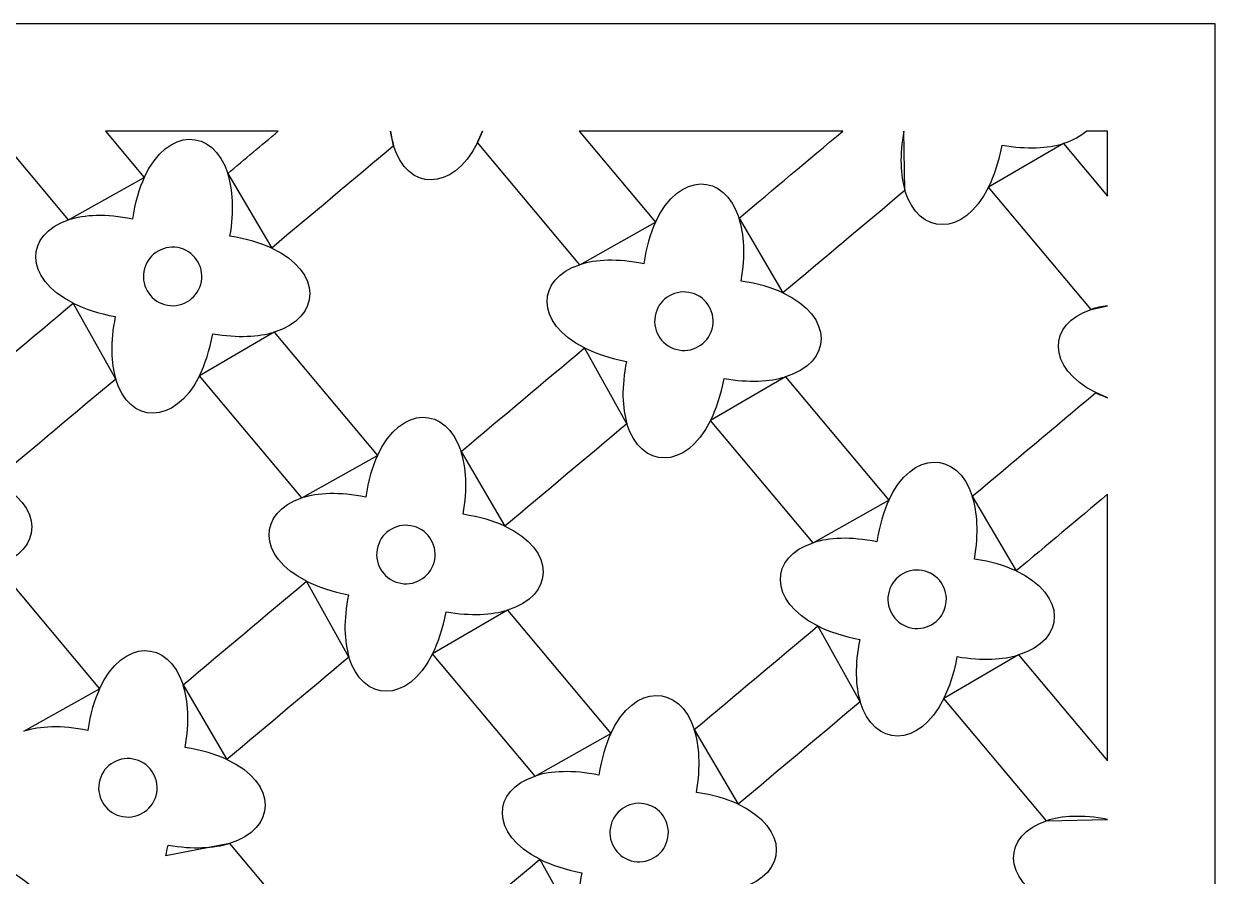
# Model space of a CAD drawing. Header units: centimetres. Extents: x -6 to 6, y -13.4 to 12.5.
# Drawn here: x 2.42 to 6.018, y 9.933 to 12.507 of the extents above; entities that cross this region are included whole.
import ezdxf

# ---------------------------------------------------------------- set-up
doc = ezdxf.new("R2010")
doc.units = ezdxf.units.CM
doc.header["$MEASUREMENT"] = 0
doc.layers.add('layer 1', color=7, linetype='Continuous')

msp = doc.modelspace()

# ---------------------------------------------------------------- linework, layer by layer
at = {"layer": 'layer 1', "color": 242}
for points, knots in [([(-6.01291, 12.507), (-6.01291, 12.507), (6.01826, 12.507), (6.01826, 12.507), (6.01826, 12.507), (6.01826, 12.507), (6.01826, -13.3845), (6.01826, -13.3845), (6.01826, -13.3845), (6.01826, -13.3845), (-6.01291, -13.3845), (-6.01291, -13.3845), (-6.01291, -13.3845), (-6.01291, -13.3845), (-6.01291, 12.507), (-6.01291, 12.507)], [0, 0, 0, 0, 0.2, 0.2, 0.2, 0.2, 0.4, 0.4, 0.4, 0.4, 0.6, 0.6, 0.6, 0.6, 1, 1, 1, 1]), ([(2.05768, 12.18308), (2.08691, 12.16682), (2.12119, 12.1664), (2.15457, 12.18308), (2.15457, 12.18308), (2.15457, 12.18308), (2.32945, 12.18308), (2.32945, 12.18308), (2.32945, 12.18308), (2.32945, 12.18308), (2.55464, 11.91471), (2.55464, 11.91471), (2.55464, 11.91471), (2.4235, 11.8723), (2.41769, 11.73881), (2.56878, 11.66334), (2.56878, 11.66334), (2.44449, 11.55904), (2.3202, 11.45475), (2.1959, 11.35045), (2.1959, 11.35045), (2.15143, 11.48846), (2.01458, 11.49198), (1.94371, 11.33866), (1.94371, 11.33866), (1.94371, 11.33866), (1.63114, 11.71117), (1.63114, 11.71117), (1.63114, 11.71117), (1.77347, 11.75412), (1.77876, 11.89309), (1.62382, 11.96472), (1.62382, 11.96472), (1.71056, 12.0375), (1.7973, 12.11029), (1.88405, 12.18308), (1.88405, 12.18308), (1.88405, 12.18308), (2.05768, 12.18308), (2.05768, 12.18308)], [0, 0, 0, 0, 0.0909091, 0.0909091, 0.0909091, 0.0909091, 0.1818182, 0.1818182, 0.1818182, 0.1818182, 0.2727273, 0.2727273, 0.2727273, 0.2727273, 0.3636364, 0.3636364, 0.3636364, 0.3636364, 0.4545455, 0.4545455, 0.4545455, 0.4545455, 0.5454545, 0.5454545, 0.5454545, 0.5454545, 0.6363636, 0.6363636, 0.6363636, 0.6363636, 0.7272727, 0.7272727, 0.7272727, 0.7272727, 0.8181818, 0.8181818, 0.8181818, 0.8181818, 1, 1, 1, 1]), ([(3.18818, 12.18308), (3.13733, 12.14041), (3.08649, 12.09775), (3.03565, 12.05508), (3.03565, 12.05508), (2.99117, 12.19309), (2.85433, 12.19661), (2.78345, 12.04329), (2.78345, 12.04329), (2.78345, 12.04329), (2.66616, 12.18308), (2.66616, 12.18308), (2.66616, 12.18308), (2.66616, 12.18308), (3.18818, 12.18308), (3.18818, 12.18308)], [0, 0, 0, 0, 0.2, 0.2, 0.2, 0.2, 0.4, 0.4, 0.4, 0.4, 0.6, 0.6, 0.6, 0.6, 1, 1, 1, 1]), ([(3.5367, 12.13881), (3.53264, 12.15231), (3.52951, 12.16707), (3.52747, 12.18308), (3.52747, 12.18308), (3.52747, 12.18308), (3.5367, 12.13881), (3.5367, 12.13881)], [0, 0, 0, 0, 0.3333333, 0.3333333, 0.3333333, 0.3333333, 1, 1, 1, 1]), ([(3.8046, 12.18308), (3.79988, 12.17075), (3.79482, 12.15923), (3.78946, 12.14851), (3.78946, 12.14851), (3.78946, 12.14851), (3.8046, 12.18308), (3.8046, 12.18308)], [0, 0, 0, 0, 0.3333333, 0.3333333, 0.3333333, 0.3333333, 1, 1, 1, 1]), ([(4.89358, 12.18308), (4.78907, 12.09537), (4.68455, 12.00766), (4.58003, 11.91996), (4.58003, 11.91996), (4.53556, 12.05797), (4.39871, 12.0615), (4.32783, 11.90817), (4.32783, 11.90817), (4.32783, 11.90817), (4.09717, 12.18308), (4.09717, 12.18308), (4.09717, 12.18308), (4.09717, 12.18308), (4.89358, 12.18308), (4.89358, 12.18308)], [0, 0, 0, 0, 0.2, 0.2, 0.2, 0.2, 0.4, 0.4, 0.4, 0.4, 0.6, 0.6, 0.6, 0.6, 1, 1, 1, 1]), ([(5.08108, 12.00369), (5.06731, 12.04937), (5.06431, 12.10956), (5.07805, 12.18308), (5.07805, 12.18308), (5.07805, 12.18308), (5.08108, 12.00369), (5.08108, 12.00369)], [0, 0, 0, 0, 0.3333333, 0.3333333, 0.3333333, 0.3333333, 1, 1, 1, 1]), ([(5.69316, 11.98644), (5.69316, 11.98644), (5.55964, 12.14556), (5.55964, 12.14556), (5.55964, 12.14556), (5.58906, 12.15443), (5.61262, 12.16743), (5.63012, 12.18308), (5.63012, 12.18308), (5.63012, 12.18308), (5.69316, 12.18308), (5.69316, 12.18308), (5.69316, 12.18308), (5.69316, 12.18308), (5.69316, 11.98644), (5.69316, 11.98644)], [0, 0, 0, 0, 0.2, 0.2, 0.2, 0.2, 0.4, 0.4, 0.4, 0.4, 0.6, 0.6, 0.6, 0.6, 1, 1, 1, 1]), ([(3.5367, 12.13881), (3.57752, 12.00338), (3.71315, 11.99573), (3.78946, 12.14851), (3.78946, 12.14851), (3.78946, 12.14851), (4.09902, 11.77959), (4.09902, 11.77959), (4.09902, 11.77959), (3.96788, 11.73718), (3.96207, 11.60369), (4.11317, 11.52822), (4.11317, 11.52822), (3.98887, 11.42392), (3.86458, 11.31962), (3.74028, 11.21533), (3.74028, 11.21533), (3.69581, 11.35334), (3.55896, 11.35686), (3.48809, 11.20354), (3.48809, 11.20354), (3.48809, 11.20354), (3.17552, 11.57605), (3.17552, 11.57605), (3.17552, 11.57605), (3.31785, 11.619), (3.32314, 11.75797), (3.1682, 11.8296), (3.1682, 11.8296), (3.29103, 11.93266), (3.41387, 12.03574), (3.5367, 12.13881)], [0, 0, 0, 0, 0.1111111, 0.1111111, 0.1111111, 0.1111111, 0.2222222, 0.2222222, 0.2222222, 0.2222222, 0.3333333, 0.3333333, 0.3333333, 0.3333333, 0.4444444, 0.4444444, 0.4444444, 0.4444444, 0.5555556, 0.5555556, 0.5555556, 0.5555556, 0.6666667, 0.6666667, 0.6666667, 0.6666667, 0.7777778, 0.7777778, 0.7777778, 0.7777778, 1, 1, 1, 1]), ([(5.55964, 12.14556), (5.51259, 12.13135), (5.45061, 12.12761), (5.37443, 12.14032), (5.37443, 12.14032), (5.36502, 12.08973), (5.35091, 12.04756), (5.33384, 12.01339), (5.33384, 12.01339), (5.33384, 12.01339), (5.55964, 12.14556), (5.55964, 12.14556)], [0, 0, 0, 0, 0.25, 0.25, 0.25, 0.25, 0.5, 0.5, 0.5, 0.5, 1, 1, 1, 1]), ([(2.55464, 11.91471), (2.60269, 11.93025), (2.66751, 11.93359), (2.74766, 11.91733), (2.74766, 11.91733), (2.75514, 11.96727), (2.76767, 12.00916), (2.78345, 12.04329), (2.78345, 12.04329), (2.78345, 12.04329), (2.55464, 11.91471), (2.55464, 11.91471)], [0, 0, 0, 0, 0.25, 0.25, 0.25, 0.25, 0.5, 0.5, 0.5, 0.5, 1, 1, 1, 1]), ([(3.03565, 12.05508), (3.05097, 12.00751), (3.05535, 11.94399), (3.04224, 11.86539), (3.04224, 11.86539), (3.09217, 11.8579), (3.13406, 11.84538), (3.16819, 11.8296), (3.16819, 11.8296), (3.16819, 11.8296), (3.03565, 12.05508), (3.03565, 12.05508)], [0, 0, 0, 0, 0.25, 0.25, 0.25, 0.25, 0.5, 0.5, 0.5, 0.5, 1, 1, 1, 1]), ([(5.08108, 12.00369), (5.12189, 11.86826), (5.25752, 11.86061), (5.33384, 12.01339), (5.33384, 12.01339), (5.33384, 12.01339), (5.64339, 11.64447), (5.64339, 11.64447), (5.64339, 11.64447), (5.51226, 11.60206), (5.50645, 11.46857), (5.65755, 11.3931), (5.65755, 11.3931), (5.53324, 11.2888), (5.40896, 11.18451), (5.28467, 11.08022), (5.28467, 11.08022), (5.24019, 11.21822), (5.10335, 11.22175), (5.03246, 11.06842), (5.03246, 11.06842), (5.03246, 11.06842), (4.7199, 11.44093), (4.7199, 11.44093), (4.7199, 11.44093), (4.86223, 11.48388), (4.86753, 11.62285), (4.71259, 11.69448), (4.71259, 11.69448), (4.83541, 11.79754), (4.95825, 11.90062), (5.08108, 12.00369)], [0, 0, 0, 0, 0.1111111, 0.1111111, 0.1111111, 0.1111111, 0.2222222, 0.2222222, 0.2222222, 0.2222222, 0.3333333, 0.3333333, 0.3333333, 0.3333333, 0.4444444, 0.4444444, 0.4444444, 0.4444444, 0.5555556, 0.5555556, 0.5555556, 0.5555556, 0.6666667, 0.6666667, 0.6666667, 0.6666667, 0.7777778, 0.7777778, 0.7777778, 0.7777778, 1, 1, 1, 1]), ([(4.58003, 11.91996), (4.59536, 11.87239), (4.59973, 11.80887), (4.58663, 11.73027), (4.58663, 11.73027), (4.63656, 11.72278), (4.67844, 11.71026), (4.71258, 11.69448), (4.71258, 11.69448), (4.71258, 11.69448), (4.58003, 11.91996), (4.58003, 11.91996)], [0, 0, 0, 0, 0.25, 0.25, 0.25, 0.25, 0.5, 0.5, 0.5, 0.5, 1, 1, 1, 1]), ([(4.09902, 11.77959), (4.14707, 11.79513), (4.2119, 11.79847), (4.29204, 11.78221), (4.29204, 11.78221), (4.29953, 11.83215), (4.31205, 11.87404), (4.32783, 11.90817), (4.32783, 11.90817), (4.32783, 11.90817), (4.09902, 11.77959), (4.09902, 11.77959)], [0, 0, 0, 0, 0.25, 0.25, 0.25, 0.25, 0.5, 0.5, 0.5, 0.5, 1, 1, 1, 1]), ([(2.95595, 11.72873), (2.9475, 11.68083), (2.90154, 11.64865), (2.85364, 11.6571), (2.85364, 11.6571), (2.80574, 11.66554), (2.77355, 11.7115), (2.78201, 11.7594), (2.78201, 11.7594), (2.79045, 11.80731), (2.83641, 11.83949), (2.88432, 11.83104), (2.88432, 11.83104), (2.93221, 11.8226), (2.9644, 11.77664), (2.95595, 11.72873)], [0, 0, 0, 0, 0.2, 0.2, 0.2, 0.2, 0.4, 0.4, 0.4, 0.4, 0.6, 0.6, 0.6, 0.6, 1, 1, 1, 1]), ([(4.50033, 11.59362), (4.49189, 11.54571), (4.44593, 11.51353), (4.39802, 11.52198), (4.39802, 11.52198), (4.35012, 11.53042), (4.31794, 11.57638), (4.32638, 11.62429), (4.32638, 11.62429), (4.33483, 11.67219), (4.3808, 11.70437), (4.42869, 11.69592), (4.42869, 11.69592), (4.4766, 11.68748), (4.50878, 11.64152), (4.50033, 11.59362)], [0, 0, 0, 0, 0.2, 0.2, 0.2, 0.2, 0.4, 0.4, 0.4, 0.4, 0.6, 0.6, 0.6, 0.6, 1, 1, 1, 1]), ([(2.69695, 11.43417), (2.68261, 11.48175), (2.67995, 11.54504), (2.69571, 11.62275), (2.69571, 11.62275), (2.64513, 11.63216), (2.60296, 11.64627), (2.56878, 11.66334), (2.56878, 11.66334), (2.56878, 11.66334), (2.69695, 11.43417), (2.69695, 11.43417)], [0, 0, 0, 0, 0.25, 0.25, 0.25, 0.25, 0.5, 0.5, 0.5, 0.5, 1, 1, 1, 1]), ([(5.6434, 11.64447), (5.65837, 11.64931), (5.67497, 11.65297), (5.69316, 11.65522), (5.69316, 11.65522), (5.69316, 11.65522), (5.6434, 11.64447), (5.6434, 11.64447)], [0, 0, 0, 0, 0.3333333, 0.3333333, 0.3333333, 0.3333333, 1, 1, 1, 1]), ([(3.17552, 11.57605), (3.12846, 11.56185), (3.06649, 11.5581), (2.9903, 11.57081), (2.9903, 11.57081), (2.98089, 11.52022), (2.96678, 11.47804), (2.94971, 11.44388), (2.94971, 11.44388), (2.94971, 11.44388), (3.17552, 11.57605), (3.17552, 11.57605)], [0, 0, 0, 0, 0.25, 0.25, 0.25, 0.25, 0.5, 0.5, 0.5, 0.5, 1, 1, 1, 1]), ([(4.24134, 11.29905), (4.227, 11.34664), (4.22433, 11.40993), (4.24009, 11.48763), (4.24009, 11.48763), (4.18951, 11.49704), (4.14733, 11.51115), (4.11317, 11.52822), (4.11317, 11.52822), (4.11317, 11.52822), (4.24134, 11.29905), (4.24134, 11.29905)], [0, 0, 0, 0, 0.25, 0.25, 0.25, 0.25, 0.5, 0.5, 0.5, 0.5, 1, 1, 1, 1]), ([(2.69695, 11.43417), (2.73777, 11.29875), (2.8734, 11.2911), (2.94971, 11.44388), (2.94971, 11.44388), (2.94971, 11.44388), (3.25927, 11.07496), (3.25927, 11.07496), (3.25927, 11.07496), (3.12813, 11.03255), (3.12232, 10.89906), (3.27342, 10.82359), (3.27342, 10.82359), (3.14912, 10.71929), (3.02483, 10.61499), (2.90054, 10.5107), (2.90054, 10.5107), (2.85607, 10.6487), (2.71922, 10.65223), (2.64834, 10.49892), (2.64834, 10.49892), (2.64834, 10.49892), (2.33578, 10.87142), (2.33578, 10.87142), (2.33578, 10.87142), (2.4781, 10.91437), (2.4834, 11.05334), (2.32846, 11.12497), (2.32846, 11.12497), (2.45128, 11.22803), (2.57412, 11.33111), (2.69695, 11.43417)], [0, 0, 0, 0, 0.1111111, 0.1111111, 0.1111111, 0.1111111, 0.2222222, 0.2222222, 0.2222222, 0.2222222, 0.3333333, 0.3333333, 0.3333333, 0.3333333, 0.4444444, 0.4444444, 0.4444444, 0.4444444, 0.5555556, 0.5555556, 0.5555556, 0.5555556, 0.6666667, 0.6666667, 0.6666667, 0.6666667, 0.7777778, 0.7777778, 0.7777778, 0.7777778, 1, 1, 1, 1]), ([(4.7199, 11.44093), (4.67284, 11.42673), (4.61087, 11.42298), (4.53468, 11.43569), (4.53468, 11.43569), (4.52528, 11.3851), (4.51116, 11.34293), (4.49409, 11.30876), (4.49409, 11.30876), (4.49409, 11.30876), (4.7199, 11.44093), (4.7199, 11.44093)], [0, 0, 0, 0, 0.25, 0.25, 0.25, 0.25, 0.5, 0.5, 0.5, 0.5, 1, 1, 1, 1]), ([(5.69316, 11.37755), (5.68044, 11.38239), (5.66858, 11.38759), (5.65755, 11.3931), (5.65755, 11.3931), (5.65755, 11.3931), (5.69316, 11.37755), (5.69316, 11.37755)], [0, 0, 0, 0, 0.3333333, 0.3333333, 0.3333333, 0.3333333, 1, 1, 1, 1]), ([(4.24134, 11.29905), (4.28214, 11.16363), (4.41778, 11.15598), (4.49409, 11.30876), (4.49409, 11.30876), (4.49409, 11.30876), (4.80365, 10.93984), (4.80365, 10.93984), (4.80365, 10.93984), (4.67251, 10.89743), (4.66671, 10.76394), (4.8178, 10.68847), (4.8178, 10.68847), (4.6935, 10.58417), (4.56921, 10.47987), (4.44492, 10.37558), (4.44492, 10.37558), (4.40044, 10.51358), (4.2636, 10.51711), (4.19272, 10.3638), (4.19272, 10.3638), (4.19272, 10.3638), (3.88015, 10.7363), (3.88015, 10.7363), (3.88015, 10.7363), (4.02248, 10.77925), (4.02778, 10.91822), (3.87284, 10.98985), (3.87284, 10.98985), (3.99567, 11.09291), (4.1185, 11.19599), (4.24134, 11.29905)], [0, 0, 0, 0, 0.1111111, 0.1111111, 0.1111111, 0.1111111, 0.2222222, 0.2222222, 0.2222222, 0.2222222, 0.3333333, 0.3333333, 0.3333333, 0.3333333, 0.4444444, 0.4444444, 0.4444444, 0.4444444, 0.5555556, 0.5555556, 0.5555556, 0.5555556, 0.6666667, 0.6666667, 0.6666667, 0.6666667, 0.7777778, 0.7777778, 0.7777778, 0.7777778, 1, 1, 1, 1]), ([(3.25927, 11.07496), (3.30732, 11.0905), (3.37215, 11.09384), (3.45229, 11.07758), (3.45229, 11.07758), (3.45978, 11.12752), (3.4723, 11.16941), (3.48809, 11.20354), (3.48809, 11.20354), (3.48809, 11.20354), (3.25927, 11.07496), (3.25927, 11.07496)], [0, 0, 0, 0, 0.25, 0.25, 0.25, 0.25, 0.5, 0.5, 0.5, 0.5, 1, 1, 1, 1]), ([(3.74028, 11.21533), (3.75561, 11.16776), (3.75998, 11.10424), (3.74688, 11.02564), (3.74688, 11.02564), (3.79681, 11.01815), (3.83869, 11.00562), (3.87283, 10.98985), (3.87283, 10.98985), (3.87283, 10.98985), (3.74028, 11.21533), (3.74028, 11.21533)], [0, 0, 0, 0, 0.25, 0.25, 0.25, 0.25, 0.5, 0.5, 0.5, 0.5, 1, 1, 1, 1]), ([(5.69316, 10.28105), (5.69316, 10.28105), (5.42453, 10.60118), (5.42453, 10.60118), (5.42453, 10.60118), (5.56687, 10.64413), (5.57215, 10.7831), (5.41722, 10.85473), (5.41722, 10.85473), (5.50919, 10.93191), (5.60118, 11.0091), (5.69316, 11.08628), (5.69316, 11.08628), (5.69316, 11.08628), (5.69316, 10.28105), (5.69316, 10.28105)], [0, 0, 0, 0, 0.2, 0.2, 0.2, 0.2, 0.4, 0.4, 0.4, 0.4, 0.6, 0.6, 0.6, 0.6, 1, 1, 1, 1]), ([(4.80365, 10.93984), (4.8517, 10.95538), (4.91652, 10.95872), (4.99667, 10.94246), (4.99667, 10.94246), (5.00417, 10.99241), (5.01668, 11.03429), (5.03246, 11.06842), (5.03246, 11.06842), (5.03246, 11.06842), (4.80365, 10.93984), (4.80365, 10.93984)], [0, 0, 0, 0, 0.25, 0.25, 0.25, 0.25, 0.5, 0.5, 0.5, 0.5, 1, 1, 1, 1]), ([(5.28466, 11.08021), (5.3, 11.03265), (5.30436, 10.96912), (5.29125, 10.89052), (5.29125, 10.89052), (5.3412, 10.88303), (5.38308, 10.87051), (5.41721, 10.85473), (5.41721, 10.85473), (5.41721, 10.85473), (5.28466, 11.08021), (5.28466, 11.08021)], [0, 0, 0, 0, 0.25, 0.25, 0.25, 0.25, 0.5, 0.5, 0.5, 0.5, 1, 1, 1, 1]), ([(3.66058, 10.88898), (3.65214, 10.84108), (3.60618, 10.8089), (3.55827, 10.81734), (3.55827, 10.81734), (3.51037, 10.8258), (3.47819, 10.87175), (3.48664, 10.91965), (3.48664, 10.91965), (3.49509, 10.96756), (3.54105, 10.99974), (3.58895, 10.99129), (3.58895, 10.99129), (3.63685, 10.98285), (3.66903, 10.93689), (3.66058, 10.88898)], [0, 0, 0, 0, 0.2, 0.2, 0.2, 0.2, 0.4, 0.4, 0.4, 0.4, 0.6, 0.6, 0.6, 0.6, 1, 1, 1, 1]), ([(5.20497, 10.75386), (5.19652, 10.70596), (5.15056, 10.67378), (5.10266, 10.68223), (5.10266, 10.68223), (5.05475, 10.69068), (5.02258, 10.73663), (5.03102, 10.78454), (5.03102, 10.78454), (5.03947, 10.83244), (5.08542, 10.86462), (5.13333, 10.85618), (5.13333, 10.85618), (5.18124, 10.84773), (5.21341, 10.80177), (5.20497, 10.75386)], [0, 0, 0, 0, 0.2, 0.2, 0.2, 0.2, 0.4, 0.4, 0.4, 0.4, 0.6, 0.6, 0.6, 0.6, 1, 1, 1, 1]), ([(3.40159, 10.59442), (3.38725, 10.642), (3.38459, 10.7053), (3.40035, 10.783), (3.40035, 10.783), (3.34976, 10.79241), (3.30758, 10.80652), (3.27342, 10.82359), (3.27342, 10.82359), (3.27342, 10.82359), (3.40159, 10.59442), (3.40159, 10.59442)], [0, 0, 0, 0, 0.25, 0.25, 0.25, 0.25, 0.5, 0.5, 0.5, 0.5, 1, 1, 1, 1]), ([(3.88015, 10.7363), (3.8331, 10.7221), (3.77112, 10.71835), (3.69493, 10.73105), (3.69493, 10.73105), (3.68553, 10.68047), (3.67141, 10.63829), (3.65435, 10.60413), (3.65435, 10.60413), (3.65435, 10.60413), (3.88015, 10.7363), (3.88015, 10.7363)], [0, 0, 0, 0, 0.25, 0.25, 0.25, 0.25, 0.5, 0.5, 0.5, 0.5, 1, 1, 1, 1]), ([(4.94597, 10.45931), (4.93163, 10.50689), (4.92896, 10.57018), (4.94473, 10.64788), (4.94473, 10.64788), (4.89415, 10.65729), (4.85197, 10.6714), (4.8178, 10.68847), (4.8178, 10.68847), (4.8178, 10.68847), (4.94597, 10.45931), (4.94597, 10.45931)], [0, 0, 0, 0, 0.25, 0.25, 0.25, 0.25, 0.5, 0.5, 0.5, 0.5, 1, 1, 1, 1]), ([(3.40159, 10.59442), (3.4424, 10.459), (3.57803, 10.45135), (3.65435, 10.60413), (3.65435, 10.60413), (3.65435, 10.60413), (3.9639, 10.23522), (3.9639, 10.23522), (3.9639, 10.23522), (3.83277, 10.19279), (3.82696, 10.05931), (3.97806, 9.98384), (3.97806, 9.98384), (3.85375, 9.87953), (3.72946, 9.77524), (3.60517, 9.67095), (3.60517, 9.67095), (3.56069, 9.80896), (3.42385, 9.81248), (3.35297, 9.65917), (3.35297, 9.65917), (3.35297, 9.65917), (3.0404, 10.03167), (3.0404, 10.03167), (3.0404, 10.03167), (3.18274, 10.07462), (3.18803, 10.21359), (3.03309, 10.28522), (3.03309, 10.28522), (3.15592, 10.38828), (3.27876, 10.49136), (3.40159, 10.59442)], [0, 0, 0, 0, 0.1111111, 0.1111111, 0.1111111, 0.1111111, 0.2222222, 0.2222222, 0.2222222, 0.2222222, 0.3333333, 0.3333333, 0.3333333, 0.3333333, 0.4444444, 0.4444444, 0.4444444, 0.4444444, 0.5555556, 0.5555556, 0.5555556, 0.5555556, 0.6666667, 0.6666667, 0.6666667, 0.6666667, 0.7777778, 0.7777778, 0.7777778, 0.7777778, 1, 1, 1, 1]), ([(5.42453, 10.60118), (5.37748, 10.58698), (5.3155, 10.58324), (5.23931, 10.59594), (5.23931, 10.59594), (5.2299, 10.54535), (5.21579, 10.50318), (5.19873, 10.46901), (5.19873, 10.46901), (5.19873, 10.46901), (5.42453, 10.60118), (5.42453, 10.60118)], [0, 0, 0, 0, 0.25, 0.25, 0.25, 0.25, 0.5, 0.5, 0.5, 0.5, 1, 1, 1, 1]), ([(2.90054, 10.5107), (2.91587, 10.46313), (2.92023, 10.39961), (2.90713, 10.32101), (2.90713, 10.32101), (2.95707, 10.31352), (2.99895, 10.301), (3.03309, 10.28522), (3.03309, 10.28522), (3.03309, 10.28522), (2.90054, 10.5107), (2.90054, 10.5107)], [0, 0, 0, 0, 0.25, 0.25, 0.25, 0.25, 0.5, 0.5, 0.5, 0.5, 1, 1, 1, 1]), ([(2.41953, 10.37033), (2.46757, 10.38587), (2.5324, 10.38921), (2.61255, 10.37296), (2.61255, 10.37296), (2.62004, 10.42289), (2.63255, 10.46478), (2.64834, 10.49892), (2.64834, 10.49892), (2.64834, 10.49892), (2.41953, 10.37033), (2.41953, 10.37033)], [0, 0, 0, 0, 0.25, 0.25, 0.25, 0.25, 0.5, 0.5, 0.5, 0.5, 1, 1, 1, 1]), ([(4.94597, 10.45931), (4.98678, 10.32388), (5.12242, 10.31623), (5.19873, 10.46901), (5.19873, 10.46901), (5.19873, 10.46901), (5.50829, 10.1001), (5.50829, 10.1001), (5.50829, 10.1001), (5.37715, 10.05768), (5.37134, 9.92419), (5.52243, 9.84872), (5.52243, 9.84872), (5.39814, 9.74442), (5.27384, 9.64012), (5.14955, 9.53583), (5.14955, 9.53583), (5.10507, 9.67384), (4.96823, 9.67736), (4.89735, 9.52405), (4.89735, 9.52405), (4.89735, 9.52405), (4.58478, 9.89655), (4.58478, 9.89655), (4.58478, 9.89655), (4.72712, 9.9395), (4.73241, 10.07847), (4.57747, 10.1501), (4.57747, 10.1501), (4.7003, 10.25316), (4.82313, 10.35624), (4.94597, 10.45931)], [0, 0, 0, 0, 0.1111111, 0.1111111, 0.1111111, 0.1111111, 0.2222222, 0.2222222, 0.2222222, 0.2222222, 0.3333333, 0.3333333, 0.3333333, 0.3333333, 0.4444444, 0.4444444, 0.4444444, 0.4444444, 0.5555556, 0.5555556, 0.5555556, 0.5555556, 0.6666667, 0.6666667, 0.6666667, 0.6666667, 0.7777778, 0.7777778, 0.7777778, 0.7777778, 1, 1, 1, 1]), ([(4.44491, 10.37558), (4.46025, 10.32801), (4.46461, 10.26449), (4.45151, 10.18589), (4.45151, 10.18589), (4.50145, 10.1784), (4.54333, 10.16587), (4.57747, 10.1501), (4.57747, 10.1501), (4.57747, 10.1501), (4.44491, 10.37558), (4.44491, 10.37558)], [0, 0, 0, 0, 0.25, 0.25, 0.25, 0.25, 0.5, 0.5, 0.5, 0.5, 1, 1, 1, 1]), ([(3.96391, 10.23521), (4.01195, 10.25075), (4.07678, 10.25409), (4.15692, 10.23784), (4.15692, 10.23784), (4.16442, 10.28777), (4.17694, 10.32966), (4.19272, 10.3638), (4.19272, 10.3638), (4.19272, 10.3638), (3.96391, 10.23521), (3.96391, 10.23521)], [0, 0, 0, 0, 0.25, 0.25, 0.25, 0.25, 0.5, 0.5, 0.5, 0.5, 1, 1, 1, 1]), ([(2.82084, 10.18435), (2.8124, 10.13645), (2.76644, 10.10427), (2.71853, 10.11272), (2.71853, 10.11272), (2.67063, 10.12117), (2.63845, 10.16712), (2.64689, 10.21502), (2.64689, 10.21502), (2.65534, 10.26293), (2.7013, 10.29511), (2.7492, 10.28666), (2.7492, 10.28666), (2.79711, 10.27822), (2.82929, 10.23226), (2.82084, 10.18435)], [0, 0, 0, 0, 0.2, 0.2, 0.2, 0.2, 0.4, 0.4, 0.4, 0.4, 0.6, 0.6, 0.6, 0.6, 1, 1, 1, 1]), ([(4.36522, 10.04923), (4.35677, 10.00133), (4.31081, 9.96915), (4.26291, 9.97759), (4.26291, 9.97759), (4.215, 9.98604), (4.18283, 10.032), (4.19127, 10.0799), (4.19127, 10.0799), (4.19972, 10.12781), (4.24568, 10.15999), (4.29358, 10.15154), (4.29358, 10.15154), (4.34149, 10.1431), (4.37366, 10.09714), (4.36522, 10.04923)], [0, 0, 0, 0, 0.2, 0.2, 0.2, 0.2, 0.4, 0.4, 0.4, 0.4, 0.6, 0.6, 0.6, 0.6, 1, 1, 1, 1]), ([(2.06715, 10.14697), (2.22987, 10.0532), (2.3857, 9.94872), (2.53367, 9.83451), (2.53367, 9.83451), (2.41857, 9.85281), (2.28672, 9.83377), (2.16326, 9.78786), (2.16326, 9.78786), (2.18043, 9.91175), (2.15328, 10.02726), (2.06715, 10.14697)], [0, 0, 0, 0, 0.25, 0.25, 0.25, 0.25, 0.5, 0.5, 0.5, 0.5, 1, 1, 1, 1]), ([(5.50829, 10.10009), (5.55469, 10.1151), (5.61676, 10.11873), (5.69316, 10.10431), (5.69316, 10.10431), (5.69316, 10.10431), (5.50829, 10.10009), (5.50829, 10.10009)], [0, 0, 0, 0, 0.3333333, 0.3333333, 0.3333333, 0.3333333, 1, 1, 1, 1]), ([(3.0404, 10.03166), (2.99336, 10.01747), (2.93138, 10.01373), (2.85519, 10.02643), (2.85519, 10.02643), (2.85314, 10.0154), (2.85086, 10.00477), (2.84838, 9.99453), (2.84838, 9.99453), (2.84838, 9.99453), (3.0404, 10.03166), (3.0404, 10.03166)], [0, 0, 0, 0, 0.25, 0.25, 0.25, 0.25, 0.5, 0.5, 0.5, 0.5, 1, 1, 1, 1]), ([(4.10622, 9.75467), (4.09188, 9.80225), (4.08922, 9.86555), (4.10498, 9.94324), (4.10498, 9.94324), (4.0544, 9.95265), (4.01222, 9.96677), (3.97806, 9.98384), (3.97806, 9.98384), (3.97806, 9.98384), (4.10622, 9.75467), (4.10622, 9.75467)], [0, 0, 0, 0, 0.25, 0.25, 0.25, 0.25, 0.5, 0.5, 0.5, 0.5, 1, 1, 1, 1])]:
    msp.add_open_spline(points, degree=3, knots=knots, dxfattribs=at)
at = {"layer": 'layer 1', "color": 242, "lineweight": 9}
for points, knots in [([(-6.01291, 12.507), (-6.01291, 12.507), (6.01826, 12.507), (6.01826, 12.507), (6.01826, 12.507), (6.01826, 12.507), (6.01826, -13.3845), (6.01826, -13.3845), (6.01826, -13.3845), (6.01826, -13.3845), (-6.01291, -13.3845), (-6.01291, -13.3845), (-6.01291, -13.3845), (-6.01291, -13.3845), (-6.01291, 12.507), (-6.01291, 12.507)], [0, 0, 0, 0, 0.2, 0.2, 0.2, 0.2, 0.4, 0.4, 0.4, 0.4, 0.6, 0.6, 0.6, 0.6, 1, 1, 1, 1]), ([(2.05768, 12.18308), (2.08691, 12.16682), (2.12119, 12.1664), (2.15457, 12.18308), (2.15457, 12.18308), (2.15457, 12.18308), (2.32945, 12.18308), (2.32945, 12.18308), (2.32945, 12.18308), (2.32945, 12.18308), (2.55464, 11.91471), (2.55464, 11.91471), (2.55464, 11.91471), (2.4235, 11.8723), (2.41769, 11.73881), (2.56878, 11.66334), (2.56878, 11.66334), (2.44449, 11.55904), (2.3202, 11.45475), (2.1959, 11.35045), (2.1959, 11.35045), (2.15143, 11.48846), (2.01458, 11.49198), (1.94371, 11.33866), (1.94371, 11.33866), (1.94371, 11.33866), (1.63114, 11.71117), (1.63114, 11.71117), (1.63114, 11.71117), (1.77347, 11.75412), (1.77876, 11.89309), (1.62382, 11.96472), (1.62382, 11.96472), (1.71056, 12.0375), (1.7973, 12.11029), (1.88405, 12.18308), (1.88405, 12.18308), (1.88405, 12.18308), (2.05768, 12.18308), (2.05768, 12.18308)], [0, 0, 0, 0, 0.0909091, 0.0909091, 0.0909091, 0.0909091, 0.1818182, 0.1818182, 0.1818182, 0.1818182, 0.2727273, 0.2727273, 0.2727273, 0.2727273, 0.3636364, 0.3636364, 0.3636364, 0.3636364, 0.4545455, 0.4545455, 0.4545455, 0.4545455, 0.5454545, 0.5454545, 0.5454545, 0.5454545, 0.6363636, 0.6363636, 0.6363636, 0.6363636, 0.7272727, 0.7272727, 0.7272727, 0.7272727, 0.8181818, 0.8181818, 0.8181818, 0.8181818, 1, 1, 1, 1]), ([(3.18818, 12.18308), (3.13733, 12.14041), (3.08649, 12.09775), (3.03565, 12.05508), (3.03565, 12.05508), (2.99117, 12.19309), (2.85433, 12.19661), (2.78345, 12.04329), (2.78345, 12.04329), (2.78345, 12.04329), (2.66616, 12.18308), (2.66616, 12.18308), (2.66616, 12.18308), (2.66616, 12.18308), (3.18818, 12.18308), (3.18818, 12.18308)], [0, 0, 0, 0, 0.2, 0.2, 0.2, 0.2, 0.4, 0.4, 0.4, 0.4, 0.6, 0.6, 0.6, 0.6, 1, 1, 1, 1]), ([(4.89358, 12.18308), (4.78907, 12.09537), (4.68455, 12.00766), (4.58003, 11.91996), (4.58003, 11.91996), (4.53556, 12.05797), (4.39871, 12.0615), (4.32783, 11.90817), (4.32783, 11.90817), (4.32783, 11.90817), (4.09717, 12.18308), (4.09717, 12.18308), (4.09717, 12.18308), (4.09717, 12.18308), (4.89358, 12.18308), (4.89358, 12.18308)], [0, 0, 0, 0, 0.2, 0.2, 0.2, 0.2, 0.4, 0.4, 0.4, 0.4, 0.6, 0.6, 0.6, 0.6, 1, 1, 1, 1]), ([(5.69316, 11.98644), (5.69316, 11.98644), (5.55964, 12.14556), (5.55964, 12.14556), (5.55964, 12.14556), (5.58906, 12.15443), (5.61262, 12.16743), (5.63012, 12.18308), (5.63012, 12.18308), (5.63012, 12.18308), (5.69316, 12.18308), (5.69316, 12.18308), (5.69316, 12.18308), (5.69316, 12.18308), (5.69316, 11.98644), (5.69316, 11.98644)], [0, 0, 0, 0, 0.2, 0.2, 0.2, 0.2, 0.4, 0.4, 0.4, 0.4, 0.6, 0.6, 0.6, 0.6, 1, 1, 1, 1]), ([(3.5367, 12.13881), (3.57752, 12.00338), (3.71315, 11.99573), (3.78946, 12.14851), (3.78946, 12.14851), (3.78946, 12.14851), (4.09902, 11.77959), (4.09902, 11.77959), (4.09902, 11.77959), (3.96788, 11.73718), (3.96207, 11.60369), (4.11317, 11.52822), (4.11317, 11.52822), (3.98887, 11.42392), (3.86458, 11.31962), (3.74028, 11.21533), (3.74028, 11.21533), (3.69581, 11.35334), (3.55896, 11.35686), (3.48809, 11.20354), (3.48809, 11.20354), (3.48809, 11.20354), (3.17552, 11.57605), (3.17552, 11.57605), (3.17552, 11.57605), (3.31785, 11.619), (3.32314, 11.75797), (3.1682, 11.8296), (3.1682, 11.8296), (3.29103, 11.93266), (3.41387, 12.03574), (3.5367, 12.13881)], [0, 0, 0, 0, 0.1111111, 0.1111111, 0.1111111, 0.1111111, 0.2222222, 0.2222222, 0.2222222, 0.2222222, 0.3333333, 0.3333333, 0.3333333, 0.3333333, 0.4444444, 0.4444444, 0.4444444, 0.4444444, 0.5555556, 0.5555556, 0.5555556, 0.5555556, 0.6666667, 0.6666667, 0.6666667, 0.6666667, 0.7777778, 0.7777778, 0.7777778, 0.7777778, 1, 1, 1, 1]), ([(5.55964, 12.14556), (5.51259, 12.13135), (5.45061, 12.12761), (5.37443, 12.14032), (5.37443, 12.14032), (5.36502, 12.08973), (5.35091, 12.04756), (5.33384, 12.01339)], [0, 0, 0, 0, 0.3333333, 0.3333333, 0.3333333, 0.3333333, 1, 1, 1, 1]), ([(2.55464, 11.91471), (2.60269, 11.93025), (2.66751, 11.93359), (2.74766, 11.91733), (2.74766, 11.91733), (2.75514, 11.96727), (2.76767, 12.00916), (2.78345, 12.04329)], [0, 0, 0, 0, 0.3333333, 0.3333333, 0.3333333, 0.3333333, 1, 1, 1, 1]), ([(3.03565, 12.05508), (3.05097, 12.00751), (3.05535, 11.94399), (3.04224, 11.86539), (3.04224, 11.86539), (3.09217, 11.8579), (3.13406, 11.84538), (3.16819, 11.8296)], [0, 0, 0, 0, 0.3333333, 0.3333333, 0.3333333, 0.3333333, 1, 1, 1, 1]), ([(5.08108, 12.00369), (5.12189, 11.86826), (5.25752, 11.86061), (5.33384, 12.01339), (5.33384, 12.01339), (5.33384, 12.01339), (5.64339, 11.64447), (5.64339, 11.64447), (5.64339, 11.64447), (5.51226, 11.60206), (5.50645, 11.46857), (5.65755, 11.3931), (5.65755, 11.3931), (5.53324, 11.2888), (5.40896, 11.18451), (5.28467, 11.08022), (5.28467, 11.08022), (5.24019, 11.21822), (5.10335, 11.22175), (5.03246, 11.06842), (5.03246, 11.06842), (5.03246, 11.06842), (4.7199, 11.44093), (4.7199, 11.44093), (4.7199, 11.44093), (4.86223, 11.48388), (4.86753, 11.62285), (4.71259, 11.69448), (4.71259, 11.69448), (4.83541, 11.79754), (4.95825, 11.90062), (5.08108, 12.00369)], [0, 0, 0, 0, 0.1111111, 0.1111111, 0.1111111, 0.1111111, 0.2222222, 0.2222222, 0.2222222, 0.2222222, 0.3333333, 0.3333333, 0.3333333, 0.3333333, 0.4444444, 0.4444444, 0.4444444, 0.4444444, 0.5555556, 0.5555556, 0.5555556, 0.5555556, 0.6666667, 0.6666667, 0.6666667, 0.6666667, 0.7777778, 0.7777778, 0.7777778, 0.7777778, 1, 1, 1, 1]), ([(4.58003, 11.91996), (4.59536, 11.87239), (4.59973, 11.80887), (4.58663, 11.73027), (4.58663, 11.73027), (4.63656, 11.72278), (4.67844, 11.71026), (4.71258, 11.69448)], [0, 0, 0, 0, 0.3333333, 0.3333333, 0.3333333, 0.3333333, 1, 1, 1, 1]), ([(4.09902, 11.77959), (4.14707, 11.79513), (4.2119, 11.79847), (4.29204, 11.78221), (4.29204, 11.78221), (4.29953, 11.83215), (4.31205, 11.87404), (4.32783, 11.90817)], [0, 0, 0, 0, 0.3333333, 0.3333333, 0.3333333, 0.3333333, 1, 1, 1, 1]), ([(2.95595, 11.72873), (2.9475, 11.68083), (2.90154, 11.64865), (2.85364, 11.6571), (2.85364, 11.6571), (2.80574, 11.66554), (2.77355, 11.7115), (2.78201, 11.7594), (2.78201, 11.7594), (2.79045, 11.80731), (2.83641, 11.83949), (2.88432, 11.83104), (2.88432, 11.83104), (2.93221, 11.8226), (2.9644, 11.77664), (2.95595, 11.72873)], [0, 0, 0, 0, 0.2, 0.2, 0.2, 0.2, 0.4, 0.4, 0.4, 0.4, 0.6, 0.6, 0.6, 0.6, 1, 1, 1, 1]), ([(4.50033, 11.59362), (4.49189, 11.54571), (4.44593, 11.51353), (4.39802, 11.52198), (4.39802, 11.52198), (4.35012, 11.53042), (4.31794, 11.57638), (4.32638, 11.62429), (4.32638, 11.62429), (4.33483, 11.67219), (4.3808, 11.70437), (4.42869, 11.69592), (4.42869, 11.69592), (4.4766, 11.68748), (4.50878, 11.64152), (4.50033, 11.59362)], [0, 0, 0, 0, 0.2, 0.2, 0.2, 0.2, 0.4, 0.4, 0.4, 0.4, 0.6, 0.6, 0.6, 0.6, 1, 1, 1, 1]), ([(2.69695, 11.43417), (2.68261, 11.48175), (2.67995, 11.54504), (2.69571, 11.62275), (2.69571, 11.62275), (2.64513, 11.63216), (2.60296, 11.64627), (2.56878, 11.66334)], [0, 0, 0, 0, 0.3333333, 0.3333333, 0.3333333, 0.3333333, 1, 1, 1, 1]), ([(3.17552, 11.57605), (3.12846, 11.56185), (3.06649, 11.5581), (2.9903, 11.57081), (2.9903, 11.57081), (2.98089, 11.52022), (2.96678, 11.47804), (2.94971, 11.44388)], [0, 0, 0, 0, 0.3333333, 0.3333333, 0.3333333, 0.3333333, 1, 1, 1, 1]), ([(4.24134, 11.29905), (4.227, 11.34664), (4.22433, 11.40993), (4.24009, 11.48763), (4.24009, 11.48763), (4.18951, 11.49704), (4.14733, 11.51115), (4.11317, 11.52822)], [0, 0, 0, 0, 0.3333333, 0.3333333, 0.3333333, 0.3333333, 1, 1, 1, 1]), ([(2.69695, 11.43417), (2.73777, 11.29875), (2.8734, 11.2911), (2.94971, 11.44388), (2.94971, 11.44388), (2.94971, 11.44388), (3.25927, 11.07496), (3.25927, 11.07496), (3.25927, 11.07496), (3.12813, 11.03255), (3.12232, 10.89906), (3.27342, 10.82359), (3.27342, 10.82359), (3.14912, 10.71929), (3.02483, 10.61499), (2.90054, 10.5107), (2.90054, 10.5107), (2.85607, 10.6487), (2.71922, 10.65223), (2.64834, 10.49892), (2.64834, 10.49892), (2.64834, 10.49892), (2.33578, 10.87142), (2.33578, 10.87142), (2.33578, 10.87142), (2.4781, 10.91437), (2.4834, 11.05334), (2.32846, 11.12497), (2.32846, 11.12497), (2.45128, 11.22803), (2.57412, 11.33111), (2.69695, 11.43417)], [0, 0, 0, 0, 0.1111111, 0.1111111, 0.1111111, 0.1111111, 0.2222222, 0.2222222, 0.2222222, 0.2222222, 0.3333333, 0.3333333, 0.3333333, 0.3333333, 0.4444444, 0.4444444, 0.4444444, 0.4444444, 0.5555556, 0.5555556, 0.5555556, 0.5555556, 0.6666667, 0.6666667, 0.6666667, 0.6666667, 0.7777778, 0.7777778, 0.7777778, 0.7777778, 1, 1, 1, 1]), ([(4.7199, 11.44093), (4.67284, 11.42673), (4.61087, 11.42298), (4.53468, 11.43569), (4.53468, 11.43569), (4.52528, 11.3851), (4.51116, 11.34293), (4.49409, 11.30876)], [0, 0, 0, 0, 0.3333333, 0.3333333, 0.3333333, 0.3333333, 1, 1, 1, 1]), ([(4.24134, 11.29905), (4.28214, 11.16363), (4.41778, 11.15598), (4.49409, 11.30876), (4.49409, 11.30876), (4.49409, 11.30876), (4.80365, 10.93984), (4.80365, 10.93984), (4.80365, 10.93984), (4.67251, 10.89743), (4.66671, 10.76394), (4.8178, 10.68847), (4.8178, 10.68847), (4.6935, 10.58417), (4.56921, 10.47987), (4.44492, 10.37558), (4.44492, 10.37558), (4.40044, 10.51358), (4.2636, 10.51711), (4.19272, 10.3638), (4.19272, 10.3638), (4.19272, 10.3638), (3.88015, 10.7363), (3.88015, 10.7363), (3.88015, 10.7363), (4.02248, 10.77925), (4.02778, 10.91822), (3.87284, 10.98985), (3.87284, 10.98985), (3.99567, 11.09291), (4.1185, 11.19599), (4.24134, 11.29905)], [0, 0, 0, 0, 0.1111111, 0.1111111, 0.1111111, 0.1111111, 0.2222222, 0.2222222, 0.2222222, 0.2222222, 0.3333333, 0.3333333, 0.3333333, 0.3333333, 0.4444444, 0.4444444, 0.4444444, 0.4444444, 0.5555556, 0.5555556, 0.5555556, 0.5555556, 0.6666667, 0.6666667, 0.6666667, 0.6666667, 0.7777778, 0.7777778, 0.7777778, 0.7777778, 1, 1, 1, 1]), ([(3.25927, 11.07496), (3.30732, 11.0905), (3.37215, 11.09384), (3.45229, 11.07758), (3.45229, 11.07758), (3.45978, 11.12752), (3.4723, 11.16941), (3.48809, 11.20354)], [0, 0, 0, 0, 0.3333333, 0.3333333, 0.3333333, 0.3333333, 1, 1, 1, 1]), ([(3.74028, 11.21533), (3.75561, 11.16776), (3.75998, 11.10424), (3.74688, 11.02564), (3.74688, 11.02564), (3.79681, 11.01815), (3.83869, 11.00562), (3.87283, 10.98985)], [0, 0, 0, 0, 0.3333333, 0.3333333, 0.3333333, 0.3333333, 1, 1, 1, 1]), ([(5.69316, 10.28105), (5.69316, 10.28105), (5.42453, 10.60118), (5.42453, 10.60118), (5.42453, 10.60118), (5.56687, 10.64413), (5.57215, 10.7831), (5.41722, 10.85473), (5.41722, 10.85473), (5.50919, 10.93191), (5.60118, 11.0091), (5.69316, 11.08628), (5.69316, 11.08628), (5.69316, 11.08628), (5.69316, 10.28105), (5.69316, 10.28105)], [0, 0, 0, 0, 0.2, 0.2, 0.2, 0.2, 0.4, 0.4, 0.4, 0.4, 0.6, 0.6, 0.6, 0.6, 1, 1, 1, 1]), ([(4.80365, 10.93984), (4.8517, 10.95538), (4.91652, 10.95872), (4.99667, 10.94246), (4.99667, 10.94246), (5.00417, 10.99241), (5.01668, 11.03429), (5.03246, 11.06842)], [0, 0, 0, 0, 0.3333333, 0.3333333, 0.3333333, 0.3333333, 1, 1, 1, 1]), ([(5.28466, 11.08021), (5.3, 11.03265), (5.30436, 10.96912), (5.29125, 10.89052), (5.29125, 10.89052), (5.3412, 10.88303), (5.38308, 10.87051), (5.41721, 10.85473)], [0, 0, 0, 0, 0.3333333, 0.3333333, 0.3333333, 0.3333333, 1, 1, 1, 1]), ([(3.66058, 10.88898), (3.65214, 10.84108), (3.60618, 10.8089), (3.55827, 10.81734), (3.55827, 10.81734), (3.51037, 10.8258), (3.47819, 10.87175), (3.48664, 10.91965), (3.48664, 10.91965), (3.49509, 10.96756), (3.54105, 10.99974), (3.58895, 10.99129), (3.58895, 10.99129), (3.63685, 10.98285), (3.66903, 10.93689), (3.66058, 10.88898)], [0, 0, 0, 0, 0.2, 0.2, 0.2, 0.2, 0.4, 0.4, 0.4, 0.4, 0.6, 0.6, 0.6, 0.6, 1, 1, 1, 1]), ([(5.20497, 10.75386), (5.19652, 10.70596), (5.15056, 10.67378), (5.10266, 10.68223), (5.10266, 10.68223), (5.05475, 10.69068), (5.02258, 10.73663), (5.03102, 10.78454), (5.03102, 10.78454), (5.03947, 10.83244), (5.08542, 10.86462), (5.13333, 10.85618), (5.13333, 10.85618), (5.18124, 10.84773), (5.21341, 10.80177), (5.20497, 10.75386)], [0, 0, 0, 0, 0.2, 0.2, 0.2, 0.2, 0.4, 0.4, 0.4, 0.4, 0.6, 0.6, 0.6, 0.6, 1, 1, 1, 1]), ([(3.40159, 10.59442), (3.38725, 10.642), (3.38459, 10.7053), (3.40035, 10.783), (3.40035, 10.783), (3.34976, 10.79241), (3.30758, 10.80652), (3.27342, 10.82359)], [0, 0, 0, 0, 0.3333333, 0.3333333, 0.3333333, 0.3333333, 1, 1, 1, 1]), ([(3.88015, 10.7363), (3.8331, 10.7221), (3.77112, 10.71835), (3.69493, 10.73105), (3.69493, 10.73105), (3.68553, 10.68047), (3.67141, 10.63829), (3.65435, 10.60413)], [0, 0, 0, 0, 0.3333333, 0.3333333, 0.3333333, 0.3333333, 1, 1, 1, 1]), ([(4.94597, 10.45931), (4.93163, 10.50689), (4.92896, 10.57018), (4.94473, 10.64788), (4.94473, 10.64788), (4.89415, 10.65729), (4.85197, 10.6714), (4.8178, 10.68847)], [0, 0, 0, 0, 0.3333333, 0.3333333, 0.3333333, 0.3333333, 1, 1, 1, 1]), ([(3.40159, 10.59442), (3.4424, 10.459), (3.57803, 10.45135), (3.65435, 10.60413), (3.65435, 10.60413), (3.65435, 10.60413), (3.9639, 10.23522), (3.9639, 10.23522), (3.9639, 10.23522), (3.83277, 10.19279), (3.82696, 10.05931), (3.97806, 9.98384), (3.97806, 9.98384), (3.85375, 9.87953), (3.72946, 9.77524), (3.60517, 9.67095), (3.60517, 9.67095), (3.56069, 9.80896), (3.42385, 9.81248), (3.35297, 9.65917), (3.35297, 9.65917), (3.35297, 9.65917), (3.0404, 10.03167), (3.0404, 10.03167), (3.0404, 10.03167), (3.18274, 10.07462), (3.18803, 10.21359), (3.03309, 10.28522), (3.03309, 10.28522), (3.15592, 10.38828), (3.27876, 10.49136), (3.40159, 10.59442)], [0, 0, 0, 0, 0.1111111, 0.1111111, 0.1111111, 0.1111111, 0.2222222, 0.2222222, 0.2222222, 0.2222222, 0.3333333, 0.3333333, 0.3333333, 0.3333333, 0.4444444, 0.4444444, 0.4444444, 0.4444444, 0.5555556, 0.5555556, 0.5555556, 0.5555556, 0.6666667, 0.6666667, 0.6666667, 0.6666667, 0.7777778, 0.7777778, 0.7777778, 0.7777778, 1, 1, 1, 1]), ([(5.42453, 10.60118), (5.37748, 10.58698), (5.3155, 10.58324), (5.23931, 10.59594), (5.23931, 10.59594), (5.2299, 10.54535), (5.21579, 10.50318), (5.19873, 10.46901)], [0, 0, 0, 0, 0.3333333, 0.3333333, 0.3333333, 0.3333333, 1, 1, 1, 1]), ([(2.90054, 10.5107), (2.91587, 10.46313), (2.92023, 10.39961), (2.90713, 10.32101), (2.90713, 10.32101), (2.95707, 10.31352), (2.99895, 10.301), (3.03309, 10.28522)], [0, 0, 0, 0, 0.3333333, 0.3333333, 0.3333333, 0.3333333, 1, 1, 1, 1]), ([(2.41953, 10.37033), (2.46757, 10.38587), (2.5324, 10.38921), (2.61255, 10.37296), (2.61255, 10.37296), (2.62004, 10.42289), (2.63255, 10.46478), (2.64834, 10.49892)], [0, 0, 0, 0, 0.3333333, 0.3333333, 0.3333333, 0.3333333, 1, 1, 1, 1]), ([(4.94597, 10.45931), (4.98678, 10.32388), (5.12242, 10.31623), (5.19873, 10.46901), (5.19873, 10.46901), (5.19873, 10.46901), (5.50829, 10.1001), (5.50829, 10.1001), (5.50829, 10.1001), (5.37715, 10.05768), (5.37134, 9.92419), (5.52243, 9.84872), (5.52243, 9.84872), (5.39814, 9.74442), (5.27384, 9.64012), (5.14955, 9.53583), (5.14955, 9.53583), (5.10507, 9.67384), (4.96823, 9.67736), (4.89735, 9.52405), (4.89735, 9.52405), (4.89735, 9.52405), (4.58478, 9.89655), (4.58478, 9.89655), (4.58478, 9.89655), (4.72712, 9.9395), (4.73241, 10.07847), (4.57747, 10.1501), (4.57747, 10.1501), (4.7003, 10.25316), (4.82313, 10.35624), (4.94597, 10.45931)], [0, 0, 0, 0, 0.1111111, 0.1111111, 0.1111111, 0.1111111, 0.2222222, 0.2222222, 0.2222222, 0.2222222, 0.3333333, 0.3333333, 0.3333333, 0.3333333, 0.4444444, 0.4444444, 0.4444444, 0.4444444, 0.5555556, 0.5555556, 0.5555556, 0.5555556, 0.6666667, 0.6666667, 0.6666667, 0.6666667, 0.7777778, 0.7777778, 0.7777778, 0.7777778, 1, 1, 1, 1]), ([(4.44491, 10.37558), (4.46025, 10.32801), (4.46461, 10.26449), (4.45151, 10.18589), (4.45151, 10.18589), (4.50145, 10.1784), (4.54333, 10.16587), (4.57747, 10.1501)], [0, 0, 0, 0, 0.3333333, 0.3333333, 0.3333333, 0.3333333, 1, 1, 1, 1]), ([(3.96391, 10.23521), (4.01195, 10.25075), (4.07678, 10.25409), (4.15692, 10.23784), (4.15692, 10.23784), (4.16442, 10.28777), (4.17694, 10.32966), (4.19272, 10.3638)], [0, 0, 0, 0, 0.3333333, 0.3333333, 0.3333333, 0.3333333, 1, 1, 1, 1]), ([(2.82084, 10.18435), (2.8124, 10.13645), (2.76644, 10.10427), (2.71853, 10.11272), (2.71853, 10.11272), (2.67063, 10.12117), (2.63845, 10.16712), (2.64689, 10.21502), (2.64689, 10.21502), (2.65534, 10.26293), (2.7013, 10.29511), (2.7492, 10.28666), (2.7492, 10.28666), (2.79711, 10.27822), (2.82929, 10.23226), (2.82084, 10.18435)], [0, 0, 0, 0, 0.2, 0.2, 0.2, 0.2, 0.4, 0.4, 0.4, 0.4, 0.6, 0.6, 0.6, 0.6, 1, 1, 1, 1]), ([(4.36522, 10.04923), (4.35677, 10.00133), (4.31081, 9.96915), (4.26291, 9.97759), (4.26291, 9.97759), (4.215, 9.98604), (4.18283, 10.032), (4.19127, 10.0799), (4.19127, 10.0799), (4.19972, 10.12781), (4.24568, 10.15999), (4.29358, 10.15154), (4.29358, 10.15154), (4.34149, 10.1431), (4.37366, 10.09714), (4.36522, 10.04923)], [0, 0, 0, 0, 0.2, 0.2, 0.2, 0.2, 0.4, 0.4, 0.4, 0.4, 0.6, 0.6, 0.6, 0.6, 1, 1, 1, 1]), ([(2.06715, 10.14697), (2.22987, 10.0532), (2.3857, 9.94872), (2.53367, 9.83451), (2.53367, 9.83451), (2.41857, 9.85281), (2.28672, 9.83377), (2.16326, 9.78786), (2.16326, 9.78786), (2.18043, 9.91175), (2.15328, 10.02726), (2.06715, 10.14697)], [0, 0, 0, 0, 0.25, 0.25, 0.25, 0.25, 0.5, 0.5, 0.5, 0.5, 1, 1, 1, 1]), ([(3.0404, 10.03166), (2.99336, 10.01747), (2.93138, 10.01373), (2.85519, 10.02643), (2.85519, 10.02643), (2.85314, 10.0154), (2.85086, 10.00477), (2.84838, 9.99453)], [0, 0, 0, 0, 0.3333333, 0.3333333, 0.3333333, 0.3333333, 1, 1, 1, 1]), ([(4.10622, 9.75467), (4.09188, 9.80225), (4.08922, 9.86555), (4.10498, 9.94324), (4.10498, 9.94324), (4.0544, 9.95265), (4.01222, 9.96677), (3.97806, 9.98384)], [0, 0, 0, 0, 0.3333333, 0.3333333, 0.3333333, 0.3333333, 1, 1, 1, 1])]:
    msp.add_open_spline(points, degree=3, knots=knots, dxfattribs=at)
for points in [[(3.5367, 12.13881), (3.53264, 12.15231), (3.52951, 12.16707), (3.52747, 12.18308)], [(3.8046, 12.18308), (3.79988, 12.17075), (3.79482, 12.15923), (3.78946, 12.14851)], [(5.08108, 12.00369), (5.06731, 12.04937), (5.06431, 12.10956), (5.07805, 12.18308)], [(5.6434, 11.64447), (5.65837, 11.64931), (5.67497, 11.65297), (5.69316, 11.65522)], [(5.69316, 11.37755), (5.68044, 11.38239), (5.66858, 11.38759), (5.65755, 11.3931)], [(5.50829, 10.10009), (5.55469, 10.1151), (5.61676, 10.11873), (5.69316, 10.10431)]]:
    msp.add_open_spline(points, degree=3, dxfattribs=at)

doc.saveas('drawing.dxf')
